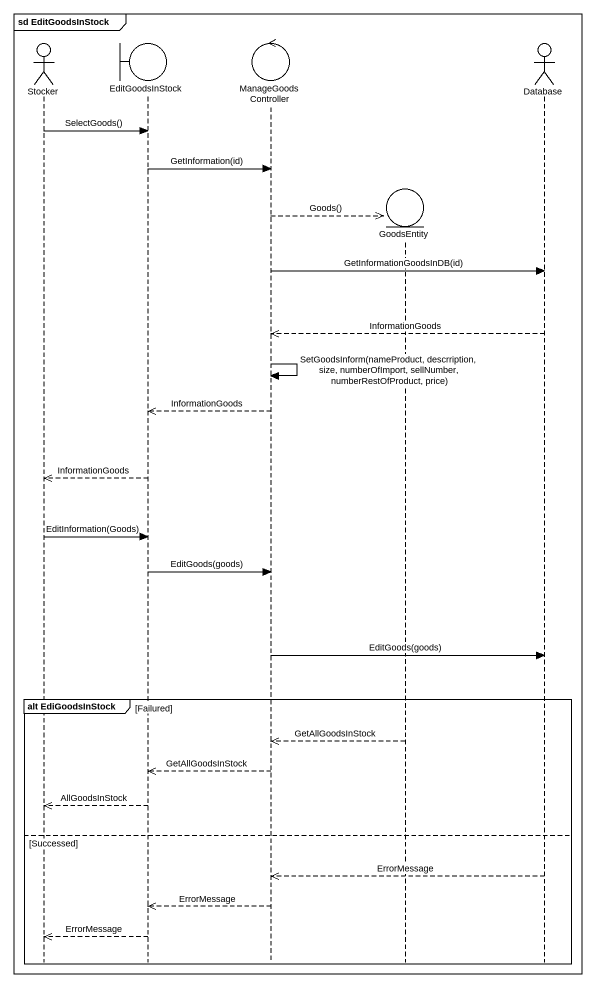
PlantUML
@startuml
mainframe sd EditGoodsInStock
hide footbox
actor Stocker
boundary EditGoodsInStock
control ManageGoodsController
entity GoodsEntity
actor "Database" as Database_

Stocker -> EditGoodsInStock : SelectGoods()
EditGoodsInStock -> ManageGoodsController : GetInformation(id)
ManageGoodsController -->> GoodsEntity ** : Goods()
ManageGoodsController -> Database_ : GetInformationGoodsInDB(id)
Database_ -->> ManageGoodsController : InformationGoods
ManageGoodsController -> ManageGoodsController : SetGoodsInform(nameProduct, descrription, size, numberOfImport, sellNumber, numberRestOfProduct, price)
ManageGoodsController -->> EditGoodsInStock : InformationGoods
EditGoodsInStock -->> Stocker : InformationGoods
Stocker -> EditGoodsInStock : EditInformation(Goods)
EditGoodsInStock -> ManageGoodsController : EditGoods(goods)
ManageGoodsController -> Database_ : EditGoods(goods)
group alt EdiGoodsInStock [Failured]
  GoodsEntity -->> ManageGoodsController : GetAllGoodsInStock
  ManageGoodsController -->> EditGoodsInStock : GetAllGoodsInStock
  EditGoodsInStock -->> Stocker : AllGoodsInStock
else Successed
  Database_ -->> ManageGoodsController : ErrorMessage
  ManageGoodsController -->> EditGoodsInStock : ErrorMessage
  EditGoodsInStock -->> Stocker : ErrorMessage
end
@enduml
